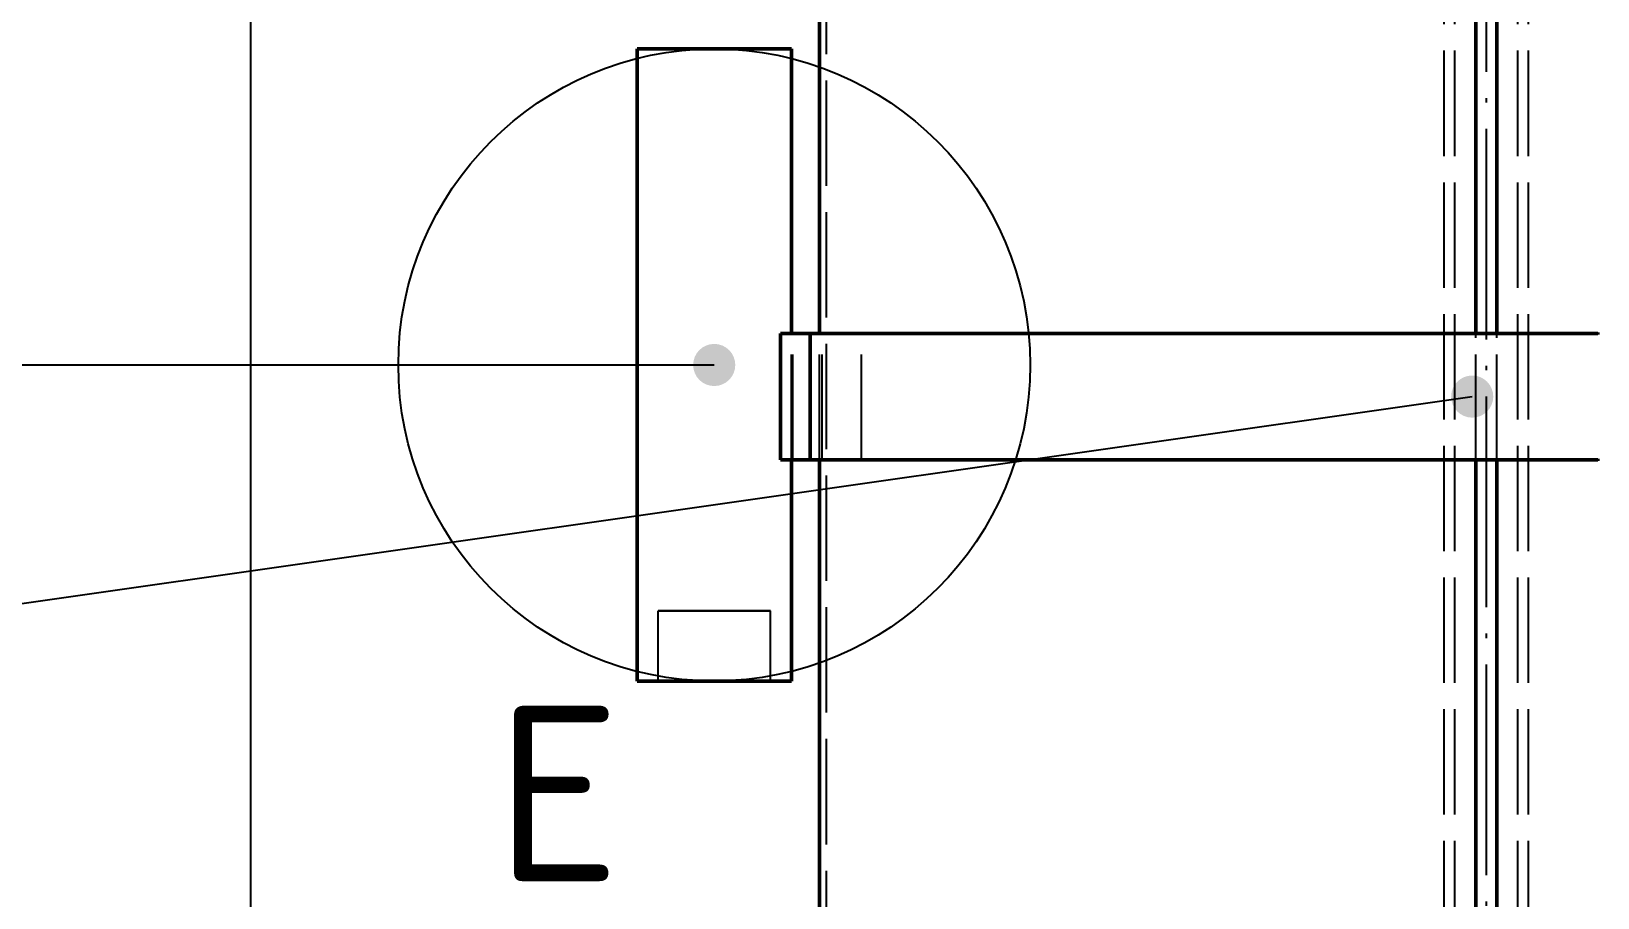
# Model space of a CAD drawing. Header units: millimetres. Extents: x 0 to 420, y 0 to 297.
# Drawn here: x 46.74 to 91.37, y 154.23 to 178.9 of the extents above; entities that cross this region are included whole.
import ezdxf
from ezdxf.enums import TextEntityAlignment as Align

# ---------------------------------------------------------------- set-up
doc = ezdxf.new("R2010")
doc.units = ezdxf.units.MM
doc.linetypes.add('ISO02-TRAZOS', pattern=[3.75, 3, -0.75])
doc.linetypes.add('ISO04-TRAZO-PUNTO', pattern=[7.625, 6, -0.75, 0.125, -0.75])
for name, color, linetype, lineweight in [('01-VISIBLE', 7, 'CONTINUOUS', 50), ('02-OCULTA', 4, 'ISO02-TRAZOS', 25), ('03-EJE', 1, 'ISO04-TRAZO-PUNTO', 25), ('04-COTA', 3, 'CONTINUOUS', 25), ('06-TEXTO', 7, 'CONTINUOUS', 25), ('08-FINA', 5, 'CONTINUOUS', 25)]:
    doc.layers.add(name, color=color, linetype=linetype, lineweight=lineweight)
doc.styles.add('ISO3098', font='isocpeur.ttf')
doc.dimstyles.new('FLAMA-ISO', dxfattribs={"dimtxt": 3.5, "dimasz": 3, "dimexe": 2, "dimexo": 1, "dimgap": 1, "dimtad": 1, "dimdec": 1, "dimtxsty": 'ISO3098', "dimcen": 2.5, "dimclrd": 3, "dimclre": 3, "dimclrt": 3, "dimazin": 3, "dimtfac": 1, "dimtmove": 0, "dimatfit": 3, "dimlwd": 25, "dimlwe": 25})

msp = doc.modelspace()

# ---------------------------------------------------------------- hatches: boundary and pattern name
at = {"layer": '08-FINA'}
h = msp.add_hatch(color=7, dxfattribs=at)
h.dxf.hatch_style = 1
edge = h.paths.add_edge_path()
edge.add_arc((66.2, 169.4), 0.6, 0, 360)
h = msp.add_hatch(color=7, dxfattribs=at)
h.dxf.hatch_style = 1
edge = h.paths.add_edge_path()
edge.add_arc((87.796, 168.5), 0.6, 0, 360)

# ---------------------------------------------------------------- linework, layer by layer
at = {"layer": '01-VISIBLE'}
for p, q in [((69.2, 170.3), (69.2, 232.027)), ((87.9, 170.3), (87.9, 232)), ((88.5, 170.3), (88.5, 232)), ((64, 160.4), (64, 178.4)), ((68.4, 170.3), (68.4, 178.4)), ((68.091, 170.3), (68.937, 170.3)), ((68.091, 166.7), (68.091, 170.3)), ((68.937, 166.7), (68.937, 170.3)), ((68.091, 166.7), (68.937, 166.7)), ((68.4, 160.4), (68.4, 166.7)), ((69.2, 137), (69.2, 166.7)), ((87.9, 137.2), (87.9, 166.7)), ((88.5, 137.2), (88.5, 166.7))]:
    msp.add_line(p, q, dxfattribs=at)
for points in [[(64, 178.4), (64.1, 178.4), (64.2, 178.4), (64.3, 178.4), (64.4, 178.4), (64.5, 178.4), (64.6, 178.4), (64.7, 178.4), (64.8, 178.4), (64.9, 178.4), (65, 178.4), (65.1, 178.4), (65.2, 178.4), (65.3, 178.4), (65.4, 178.4), (65.5, 178.4), (65.6, 178.4), (65.7, 178.4), (65.8, 178.4), (65.9, 178.4), (66, 178.4), (66.1, 178.4), (66.2, 178.4), (66.3, 178.4), (66.4, 178.4), (66.5, 178.4), (66.6, 178.4), (66.7, 178.4), (66.8, 178.4), (66.9, 178.4), (67, 178.4), (67.1, 178.4), (67.2, 178.4), (67.3, 178.4), (67.4, 178.4), (67.5, 178.4), (67.6, 178.4), (67.7, 178.4), (67.8, 178.4), (67.9, 178.4), (68, 178.4), (68.1, 178.4), (68.2, 178.4), (68.3, 178.4), (68.4, 178.4)], [(68.937, 170.3), (69.038, 170.3), (69.138, 170.3), (69.238, 170.3), (69.338, 170.3), (69.438, 170.3), (69.538, 170.3), (69.638, 170.3), (69.739, 170.3), (69.839, 170.3), (69.939, 170.3), (70.039, 170.3), (70.139, 170.3), (70.239, 170.3), (70.34, 170.3), (70.44, 170.3), (70.54, 170.3), (70.64, 170.3), (70.74, 170.3), (70.84, 170.3), (70.941, 170.3), (71.041, 170.3), (71.141, 170.3), (71.241, 170.3), (71.341, 170.3), (71.441, 170.3), (71.542, 170.3), (71.642, 170.3), (71.742, 170.3), (71.842, 170.3), (71.942, 170.3), (72.042, 170.3), (72.143, 170.3), (72.243, 170.3), (72.343, 170.3), (72.443, 170.3), (72.543, 170.3), (72.643, 170.3), (72.744, 170.3), (72.844, 170.3), (72.944, 170.3), (73.044, 170.3), (73.144, 170.3), (73.244, 170.3), (73.345, 170.3), (73.445, 170.3), (73.545, 170.3), (73.645, 170.3), (73.745, 170.3), (73.845, 170.3), (73.945, 170.3), (74.046, 170.3), (74.146, 170.3), (74.246, 170.3), (74.346, 170.3), (74.446, 170.3), (74.546, 170.3), (74.647, 170.3), (74.747, 170.3), (74.847, 170.3), (74.947, 170.3), (75.047, 170.3), (75.147, 170.3), (75.248, 170.3), (75.348, 170.3), (75.448, 170.3), (75.548, 170.3), (75.648, 170.3), (75.748, 170.3), (75.849, 170.3), (75.949, 170.3), (76.049, 170.3), (76.149, 170.3), (76.249, 170.3), (76.349, 170.3), (76.45, 170.3), (76.55, 170.3), (76.65, 170.3), (76.75, 170.3), (76.85, 170.3), (76.95, 170.3), (77.051, 170.3), (77.151, 170.3), (77.251, 170.3), (77.351, 170.3), (77.451, 170.3), (77.551, 170.3), (77.652, 170.3), (77.752, 170.3), (77.852, 170.3), (77.952, 170.3), (78.052, 170.3), (78.152, 170.3), (78.252, 170.3), (78.353, 170.3), (78.453, 170.3), (78.553, 170.3), (78.653, 170.3), (78.753, 170.3), (78.853, 170.3), (78.954, 170.3), (79.054, 170.3), (79.154, 170.3), (79.254, 170.3), (79.354, 170.3), (79.454, 170.3), (79.555, 170.3), (79.655, 170.3), (79.755, 170.3), (79.855, 170.3), (79.955, 170.3), (80.055, 170.3), (80.156, 170.3), (80.256, 170.3), (80.356, 170.3), (80.456, 170.3), (80.556, 170.3), (80.656, 170.3), (80.757, 170.3), (80.857, 170.3), (80.957, 170.3), (81.057, 170.3), (81.157, 170.3), (81.257, 170.3), (81.358, 170.3), (81.458, 170.3), (81.558, 170.3), (81.658, 170.3), (81.758, 170.3), (81.858, 170.3), (81.958, 170.3), (82.059, 170.3), (82.159, 170.3), (82.259, 170.3), (82.359, 170.3), (82.459, 170.3), (82.559, 170.3), (82.66, 170.3), (82.76, 170.3), (82.86, 170.3), (82.96, 170.3), (83.06, 170.3), (83.16, 170.3), (83.261, 170.3), (83.361, 170.3), (83.461, 170.3), (83.561, 170.3), (83.661, 170.3), (83.761, 170.3), (83.862, 170.3), (83.962, 170.3), (84.062, 170.3), (84.162, 170.3), (84.262, 170.3), (84.362, 170.3), (84.463, 170.3), (84.563, 170.3), (84.663, 170.3), (84.763, 170.3), (84.863, 170.3), (84.963, 170.3), (85.064, 170.3), (85.164, 170.3), (85.264, 170.3), (85.364, 170.3), (85.464, 170.3), (85.564, 170.3), (85.665, 170.3), (85.765, 170.3), (85.865, 170.3), (85.965, 170.3), (86.065, 170.3), (86.165, 170.3), (86.265, 170.3), (86.366, 170.3), (86.466, 170.3), (86.566, 170.3), (86.666, 170.3), (86.766, 170.3), (86.866, 170.3), (86.967, 170.3), (87.067, 170.3), (87.167, 170.3), (87.267, 170.3), (87.367, 170.3), (87.467, 170.3), (87.568, 170.3), (87.668, 170.3), (87.768, 170.3), (87.868, 170.3), (87.968, 170.3), (88.068, 170.3), (88.169, 170.3), (88.269, 170.3), (88.369, 170.3), (88.469, 170.3), (88.569, 170.3), (88.669, 170.3), (88.77, 170.3), (88.87, 170.3), (88.97, 170.3), (89.07, 170.3), (89.17, 170.3), (89.27, 170.3), (89.371, 170.3), (89.471, 170.3), (89.571, 170.3), (89.671, 170.3), (89.771, 170.3), (89.871, 170.3), (89.972, 170.3), (90.072, 170.3), (90.172, 170.3), (90.272, 170.3), (90.372, 170.3), (90.472, 170.3), (90.572, 170.3), (90.673, 170.3), (90.773, 170.3), (90.873, 170.3), (90.973, 170.3), (91.073, 170.3), (91.173, 170.3), (91.274, 170.3), (91.374, 170.3)], [(68.937, 166.7), (69.038, 166.7), (69.138, 166.7), (69.238, 166.7), (69.338, 166.7), (69.438, 166.7), (69.538, 166.7), (69.638, 166.7), (69.739, 166.7), (69.839, 166.7), (69.939, 166.7), (70.039, 166.7), (70.139, 166.7), (70.239, 166.7), (70.34, 166.7), (70.44, 166.7), (70.54, 166.7), (70.64, 166.7), (70.74, 166.7), (70.84, 166.7), (70.941, 166.7), (71.041, 166.7), (71.141, 166.7), (71.241, 166.7), (71.341, 166.7), (71.441, 166.7), (71.542, 166.7), (71.642, 166.7), (71.742, 166.7), (71.842, 166.7), (71.942, 166.7), (72.042, 166.7), (72.143, 166.7), (72.243, 166.7), (72.343, 166.7), (72.443, 166.7), (72.543, 166.7), (72.643, 166.7), (72.744, 166.7), (72.844, 166.7), (72.944, 166.7), (73.044, 166.7), (73.144, 166.7), (73.244, 166.7), (73.345, 166.7), (73.445, 166.7), (73.545, 166.7), (73.645, 166.7), (73.745, 166.7), (73.845, 166.7), (73.945, 166.7), (74.046, 166.7), (74.146, 166.7), (74.246, 166.7), (74.346, 166.7), (74.446, 166.7), (74.546, 166.7), (74.647, 166.7), (74.747, 166.7), (74.847, 166.7), (74.947, 166.7), (75.047, 166.7), (75.147, 166.7), (75.248, 166.7), (75.348, 166.7), (75.448, 166.7), (75.548, 166.7), (75.648, 166.7), (75.748, 166.7), (75.849, 166.7), (75.949, 166.7), (76.049, 166.7), (76.149, 166.7), (76.249, 166.7), (76.349, 166.7), (76.45, 166.7), (76.55, 166.7), (76.65, 166.7), (76.75, 166.7), (76.85, 166.7), (76.95, 166.7), (77.051, 166.7), (77.151, 166.7), (77.251, 166.7), (77.351, 166.7), (77.451, 166.7), (77.551, 166.7), (77.652, 166.7), (77.752, 166.7), (77.852, 166.7), (77.952, 166.7), (78.052, 166.7), (78.152, 166.7), (78.252, 166.7), (78.353, 166.7), (78.453, 166.7), (78.553, 166.7), (78.653, 166.7), (78.753, 166.7), (78.853, 166.7), (78.954, 166.7), (79.054, 166.7), (79.154, 166.7), (79.254, 166.7), (79.354, 166.7), (79.454, 166.7), (79.555, 166.7), (79.655, 166.7), (79.755, 166.7), (79.855, 166.7), (79.955, 166.7), (80.055, 166.7), (80.156, 166.7), (80.256, 166.7), (80.356, 166.7), (80.456, 166.7), (80.556, 166.7), (80.656, 166.7), (80.757, 166.7), (80.857, 166.7), (80.957, 166.7), (81.057, 166.7), (81.157, 166.7), (81.257, 166.7), (81.358, 166.7), (81.458, 166.7), (81.558, 166.7), (81.658, 166.7), (81.758, 166.7), (81.858, 166.7), (81.958, 166.7), (82.059, 166.7), (82.159, 166.7), (82.259, 166.7), (82.359, 166.7), (82.459, 166.7), (82.559, 166.7), (82.66, 166.7), (82.76, 166.7), (82.86, 166.7), (82.96, 166.7), (83.06, 166.7), (83.16, 166.7), (83.261, 166.7), (83.361, 166.7), (83.461, 166.7), (83.561, 166.7), (83.661, 166.7), (83.761, 166.7), (83.862, 166.7), (83.962, 166.7), (84.062, 166.7), (84.162, 166.7), (84.262, 166.7), (84.362, 166.7), (84.463, 166.7), (84.563, 166.7), (84.663, 166.7), (84.763, 166.7), (84.863, 166.7), (84.963, 166.7), (85.064, 166.7), (85.164, 166.7), (85.264, 166.7), (85.364, 166.7), (85.464, 166.7), (85.564, 166.7), (85.665, 166.7), (85.765, 166.7), (85.865, 166.7), (85.965, 166.7), (86.065, 166.7), (86.165, 166.7), (86.265, 166.7), (86.366, 166.7), (86.466, 166.7), (86.566, 166.7), (86.666, 166.7), (86.766, 166.7), (86.866, 166.7), (86.967, 166.7), (87.067, 166.7), (87.167, 166.7), (87.267, 166.7), (87.367, 166.7), (87.467, 166.7), (87.568, 166.7), (87.668, 166.7), (87.768, 166.7), (87.868, 166.7), (87.968, 166.7), (88.068, 166.7), (88.169, 166.7), (88.269, 166.7), (88.369, 166.7), (88.469, 166.7), (88.569, 166.7), (88.669, 166.7), (88.77, 166.7), (88.87, 166.7), (88.97, 166.7), (89.07, 166.7), (89.17, 166.7), (89.27, 166.7), (89.371, 166.7), (89.471, 166.7), (89.571, 166.7), (89.671, 166.7), (89.771, 166.7), (89.871, 166.7), (89.972, 166.7), (90.072, 166.7), (90.172, 166.7), (90.272, 166.7), (90.372, 166.7), (90.472, 166.7), (90.572, 166.7), (90.673, 166.7), (90.773, 166.7), (90.873, 166.7), (90.973, 166.7), (91.073, 166.7), (91.173, 166.7), (91.274, 166.7), (91.374, 166.7)], [(64, 160.4), (64.1, 160.4), (64.2, 160.4), (64.3, 160.4), (64.4, 160.4), (64.5, 160.4), (64.6, 160.4), (64.7, 160.4), (64.8, 160.4), (64.9, 160.4), (65, 160.4), (65.1, 160.4), (65.2, 160.4), (65.3, 160.4), (65.4, 160.4), (65.5, 160.4), (65.6, 160.4), (65.7, 160.4), (65.8, 160.4), (65.9, 160.4), (66, 160.4), (66.1, 160.4), (66.2, 160.4), (66.3, 160.4), (66.4, 160.4), (66.5, 160.4), (66.6, 160.4), (66.7, 160.4), (66.8, 160.4), (66.9, 160.4), (67, 160.4), (67.1, 160.4), (67.2, 160.4), (67.3, 160.4), (67.4, 160.4), (67.5, 160.4), (67.6, 160.4), (67.7, 160.4), (67.8, 160.4), (67.9, 160.4), (68, 160.4), (68.1, 160.4), (68.2, 160.4), (68.3, 160.4), (68.4, 160.4)]]:
    msp.add_lwpolyline(points, dxfattribs=at)
at = {"layer": '02-OCULTA'}
for p, q in [((87, 141.6), (87, 244.395)), ((87.3, 141.6), (87.3, 244.395)), ((89.1, 141.6), (89.1, 244.395)), ((89.4, 141.6), (89.4, 244.395)), ((69.4, 137), (69.4, 232.2)), ((87.9, 140.172), (87.9, 232)), ((88.5, 140.172), (88.5, 232)), ((68.091, 166.7), (68.091, 170.3)), ((68.091, 170.3), (68.937, 170.3)), ((68.4, 166.7), (68.4, 170.3)), ((68.44, 166.7), (68.44, 170.3)), ((68.937, 166.7), (68.937, 170.3)), ((69.2, 166.7), (69.2, 170.3)), ((69.278, 170.3), (70.4, 170.3)), ((69.278, 170.3), (70.4, 170.3)), ((69.278, 166.7), (69.278, 170.3)), ((69.278, 166.7), (69.278, 170.3)), ((70.4, 166.7), (70.4, 170.3)), ((70.4, 166.7), (70.4, 170.3)), ((87.9, 166.7), (87.9, 170.3)), ((88.5, 166.7), (88.5, 170.3)), ((68.091, 166.7), (68.937, 166.7)), ((69.278, 166.7), (70.4, 166.7)), ((69.278, 166.7), (70.4, 166.7)), ((64.6, 160.4), (64.6, 162.4)), ((67.8, 160.4), (67.8, 162.4))]:
    msp.add_line(p, q, dxfattribs=at)
for points in [[(68.4, 178.4), (68.3, 178.4), (68.2, 178.4), (68.1, 178.4), (68, 178.4), (67.9, 178.4), (67.8, 178.4), (67.7, 178.4), (67.6, 178.4), (67.5, 178.4), (67.4, 178.4), (67.3, 178.4), (67.2, 178.4), (67.1, 178.4), (67, 178.4), (66.9, 178.4), (66.8, 178.4), (66.7, 178.4), (66.6, 178.4), (66.5, 178.4), (66.4, 178.4), (66.3, 178.4), (66.2, 178.4), (66.1, 178.4), (66, 178.4), (65.9, 178.4), (65.8, 178.4), (65.7, 178.4), (65.6, 178.4), (65.5, 178.4), (65.4, 178.4), (65.3, 178.4), (65.2, 178.4), (65.1, 178.4), (65, 178.4), (64.9, 178.4), (64.8, 178.4), (64.7, 178.4), (64.6, 178.4), (64.5, 178.4), (64.4, 178.4), (64.3, 178.4), (64.2, 178.4), (64.1, 178.4), (64, 178.4)], [(68.091, 170.3), (68.15, 170.3), (68.208, 170.3), (68.266, 170.3), (68.324, 170.3), (68.382, 170.3), (68.44, 170.3)], [(68.44, 170.3), (68.382, 170.3), (68.324, 170.3), (68.266, 170.3), (68.208, 170.3), (68.15, 170.3), (68.091, 170.3)], [(91.374, 170.3), (91.274, 170.3), (91.173, 170.3), (91.073, 170.3), (90.973, 170.3), (90.873, 170.3), (90.773, 170.3), (90.673, 170.3), (90.572, 170.3), (90.472, 170.3), (90.372, 170.3), (90.272, 170.3), (90.172, 170.3), (90.072, 170.3), (89.972, 170.3), (89.871, 170.3), (89.771, 170.3), (89.671, 170.3), (89.571, 170.3), (89.471, 170.3), (89.371, 170.3), (89.27, 170.3), (89.17, 170.3), (89.07, 170.3), (88.97, 170.3), (88.87, 170.3), (88.77, 170.3), (88.669, 170.3), (88.569, 170.3), (88.469, 170.3), (88.369, 170.3), (88.269, 170.3), (88.169, 170.3), (88.068, 170.3), (87.968, 170.3), (87.868, 170.3), (87.768, 170.3), (87.668, 170.3), (87.568, 170.3), (87.467, 170.3), (87.367, 170.3), (87.267, 170.3), (87.167, 170.3), (87.067, 170.3), (86.967, 170.3), (86.866, 170.3), (86.766, 170.3), (86.666, 170.3), (86.566, 170.3), (86.466, 170.3), (86.366, 170.3), (86.265, 170.3), (86.165, 170.3), (86.065, 170.3), (85.965, 170.3), (85.865, 170.3), (85.765, 170.3), (85.665, 170.3), (85.564, 170.3), (85.464, 170.3), (85.364, 170.3), (85.264, 170.3), (85.164, 170.3), (85.064, 170.3), (84.963, 170.3), (84.863, 170.3), (84.763, 170.3), (84.663, 170.3), (84.563, 170.3), (84.463, 170.3), (84.362, 170.3), (84.262, 170.3), (84.162, 170.3), (84.062, 170.3), (83.962, 170.3), (83.862, 170.3), (83.761, 170.3), (83.661, 170.3), (83.561, 170.3), (83.461, 170.3), (83.361, 170.3), (83.261, 170.3), (83.16, 170.3), (83.06, 170.3), (82.96, 170.3), (82.86, 170.3), (82.76, 170.3), (82.66, 170.3), (82.559, 170.3), (82.459, 170.3), (82.359, 170.3), (82.259, 170.3), (82.159, 170.3), (82.059, 170.3), (81.958, 170.3), (81.858, 170.3), (81.758, 170.3), (81.658, 170.3), (81.558, 170.3), (81.458, 170.3), (81.358, 170.3), (81.257, 170.3), (81.157, 170.3), (81.057, 170.3), (80.957, 170.3), (80.857, 170.3), (80.757, 170.3), (80.656, 170.3), (80.556, 170.3), (80.456, 170.3), (80.356, 170.3), (80.256, 170.3), (80.156, 170.3), (80.055, 170.3), (79.955, 170.3), (79.855, 170.3), (79.755, 170.3), (79.655, 170.3), (79.555, 170.3), (79.454, 170.3), (79.354, 170.3), (79.254, 170.3), (79.154, 170.3), (79.054, 170.3), (78.954, 170.3), (78.853, 170.3), (78.753, 170.3), (78.653, 170.3), (78.553, 170.3), (78.453, 170.3), (78.353, 170.3), (78.252, 170.3), (78.152, 170.3), (78.052, 170.3), (77.952, 170.3), (77.852, 170.3), (77.752, 170.3), (77.652, 170.3), (77.551, 170.3), (77.451, 170.3), (77.351, 170.3), (77.251, 170.3), (77.151, 170.3), (77.051, 170.3), (76.95, 170.3), (76.85, 170.3), (76.75, 170.3), (76.65, 170.3), (76.55, 170.3), (76.45, 170.3), (76.349, 170.3), (76.249, 170.3), (76.149, 170.3), (76.049, 170.3), (75.949, 170.3), (75.849, 170.3), (75.748, 170.3), (75.648, 170.3), (75.548, 170.3), (75.448, 170.3), (75.348, 170.3), (75.248, 170.3), (75.147, 170.3), (75.047, 170.3), (74.947, 170.3), (74.847, 170.3), (74.747, 170.3), (74.647, 170.3), (74.546, 170.3), (74.446, 170.3), (74.346, 170.3), (74.246, 170.3), (74.146, 170.3), (74.046, 170.3), (73.945, 170.3), (73.845, 170.3), (73.745, 170.3), (73.645, 170.3), (73.545, 170.3), (73.445, 170.3), (73.345, 170.3), (73.244, 170.3), (73.144, 170.3), (73.044, 170.3), (72.944, 170.3), (72.844, 170.3), (72.744, 170.3), (72.643, 170.3), (72.543, 170.3), (72.443, 170.3), (72.343, 170.3), (72.243, 170.3), (72.143, 170.3), (72.042, 170.3), (71.942, 170.3), (71.842, 170.3), (71.742, 170.3), (71.642, 170.3), (71.542, 170.3), (71.441, 170.3), (71.341, 170.3), (71.241, 170.3), (71.141, 170.3), (71.041, 170.3), (70.941, 170.3), (70.84, 170.3), (70.74, 170.3), (70.64, 170.3), (70.54, 170.3), (70.44, 170.3), (70.34, 170.3), (70.239, 170.3), (70.139, 170.3), (70.039, 170.3), (69.939, 170.3), (69.839, 170.3), (69.739, 170.3), (69.638, 170.3), (69.538, 170.3), (69.438, 170.3), (69.338, 170.3), (69.238, 170.3), (69.138, 170.3), (69.038, 170.3), (68.937, 170.3)], [(69.278, 170.3), (69.378, 170.3), (69.478, 170.3), (69.579, 170.3), (69.679, 170.3), (69.779, 170.3), (69.879, 170.3), (69.98, 170.3), (70.08, 170.3), (70.18, 170.3), (70.28, 170.3), (70.38, 170.3), (70.481, 170.3), (70.581, 170.3), (70.681, 170.3), (70.781, 170.3), (70.881, 170.3), (70.982, 170.3), (71.082, 170.3), (71.182, 170.3), (71.282, 170.3), (71.383, 170.3), (71.483, 170.3), (71.583, 170.3), (71.683, 170.3), (71.783, 170.3), (71.884, 170.3), (71.984, 170.3), (72.084, 170.3), (72.184, 170.3), (72.285, 170.3), (72.385, 170.3), (72.485, 170.3), (72.585, 170.3), (72.685, 170.3), (72.786, 170.3), (72.886, 170.3), (72.986, 170.3), (73.086, 170.3), (73.186, 170.3), (73.287, 170.3), (73.387, 170.3), (73.487, 170.3), (73.587, 170.3), (73.688, 170.3), (73.788, 170.3), (73.888, 170.3), (73.988, 170.3), (74.088, 170.3), (74.189, 170.3), (74.289, 170.3), (74.389, 170.3), (74.489, 170.3), (74.59, 170.3), (74.69, 170.3), (74.79, 170.3), (74.89, 170.3), (74.99, 170.3), (75.091, 170.3), (75.191, 170.3), (75.291, 170.3), (75.391, 170.3), (75.491, 170.3), (75.592, 170.3), (75.692, 170.3), (75.792, 170.3), (75.892, 170.3), (75.993, 170.3), (76.093, 170.3), (76.193, 170.3), (76.293, 170.3), (76.393, 170.3), (76.494, 170.3), (76.594, 170.3), (76.694, 170.3), (76.794, 170.3), (76.894, 170.3), (76.995, 170.3), (77.095, 170.3), (77.195, 170.3), (77.295, 170.3), (77.396, 170.3), (77.496, 170.3), (77.596, 170.3), (77.696, 170.3), (77.796, 170.3), (77.897, 170.3), (77.997, 170.3), (78.097, 170.3), (78.197, 170.3), (78.298, 170.3), (78.398, 170.3), (78.498, 170.3), (78.598, 170.3), (78.698, 170.3), (78.799, 170.3), (78.899, 170.3), (78.999, 170.3), (79.099, 170.3), (79.199, 170.3), (79.3, 170.3), (79.4, 170.3), (79.5, 170.3), (79.6, 170.3), (79.701, 170.3), (79.801, 170.3), (79.901, 170.3), (80.001, 170.3), (80.101, 170.3), (80.202, 170.3), (80.302, 170.3), (80.402, 170.3), (80.502, 170.3), (80.603, 170.3), (80.703, 170.3), (80.803, 170.3), (80.903, 170.3), (81.003, 170.3), (81.104, 170.3), (81.204, 170.3), (81.304, 170.3), (81.404, 170.3), (81.504, 170.3), (81.605, 170.3), (81.705, 170.3), (81.805, 170.3), (81.905, 170.3), (82.006, 170.3), (82.106, 170.3), (82.206, 170.3), (82.306, 170.3), (82.406, 170.3), (82.507, 170.3), (82.607, 170.3), (82.707, 170.3), (82.807, 170.3), (82.908, 170.3), (83.008, 170.3), (83.108, 170.3), (83.208, 170.3), (83.308, 170.3), (83.409, 170.3), (83.509, 170.3), (83.609, 170.3), (83.709, 170.3), (83.809, 170.3), (83.91, 170.3), (84.01, 170.3), (84.11, 170.3), (84.21, 170.3), (84.311, 170.3), (84.411, 170.3), (84.511, 170.3), (84.611, 170.3), (84.711, 170.3), (84.812, 170.3), (84.912, 170.3), (85.012, 170.3), (85.112, 170.3), (85.212, 170.3), (85.313, 170.3), (85.413, 170.3), (85.513, 170.3), (85.613, 170.3), (85.714, 170.3), (85.814, 170.3), (85.914, 170.3), (86.014, 170.3), (86.114, 170.3), (86.215, 170.3), (86.315, 170.3), (86.415, 170.3), (86.515, 170.3), (86.616, 170.3), (86.716, 170.3), (86.816, 170.3), (86.916, 170.3), (87.016, 170.3), (87.117, 170.3), (87.217, 170.3), (87.317, 170.3), (87.417, 170.3), (87.517, 170.3), (87.618, 170.3), (87.718, 170.3), (87.818, 170.3), (87.918, 170.3), (88.019, 170.3), (88.119, 170.3), (88.219, 170.3), (88.319, 170.3), (88.419, 170.3), (88.52, 170.3), (88.62, 170.3), (88.72, 170.3), (88.82, 170.3), (88.921, 170.3), (89.021, 170.3), (89.121, 170.3), (89.221, 170.3), (89.321, 170.3), (89.422, 170.3), (89.522, 170.3), (89.622, 170.3), (89.722, 170.3), (89.822, 170.3), (89.923, 170.3), (90.023, 170.3), (90.123, 170.3), (90.223, 170.3), (90.324, 170.3), (90.424, 170.3), (90.524, 170.3), (90.624, 170.3), (90.724, 170.3), (90.825, 170.3), (90.925, 170.3), (91.025, 170.3), (91.125, 170.3), (91.226, 170.3), (91.326, 170.3), (91.426, 170.3)], [(91.426, 170.3), (91.326, 170.3), (91.226, 170.3), (91.125, 170.3), (91.025, 170.3), (90.925, 170.3), (90.825, 170.3), (90.724, 170.3), (90.624, 170.3), (90.524, 170.3), (90.424, 170.3), (90.324, 170.3), (90.223, 170.3), (90.123, 170.3), (90.023, 170.3), (89.923, 170.3), (89.822, 170.3), (89.722, 170.3), (89.622, 170.3), (89.522, 170.3), (89.422, 170.3), (89.321, 170.3), (89.221, 170.3), (89.121, 170.3), (89.021, 170.3), (88.921, 170.3), (88.82, 170.3), (88.72, 170.3), (88.62, 170.3), (88.52, 170.3), (88.419, 170.3), (88.319, 170.3), (88.219, 170.3), (88.119, 170.3), (88.019, 170.3), (87.918, 170.3), (87.818, 170.3), (87.718, 170.3), (87.618, 170.3), (87.517, 170.3), (87.417, 170.3), (87.317, 170.3), (87.217, 170.3), (87.117, 170.3), (87.016, 170.3), (86.916, 170.3), (86.816, 170.3), (86.716, 170.3), (86.616, 170.3), (86.515, 170.3), (86.415, 170.3), (86.315, 170.3), (86.215, 170.3), (86.114, 170.3), (86.014, 170.3), (85.914, 170.3), (85.814, 170.3), (85.714, 170.3), (85.613, 170.3), (85.513, 170.3), (85.413, 170.3), (85.313, 170.3), (85.212, 170.3), (85.112, 170.3), (85.012, 170.3), (84.912, 170.3), (84.812, 170.3), (84.711, 170.3), (84.611, 170.3), (84.511, 170.3), (84.411, 170.3), (84.311, 170.3), (84.21, 170.3), (84.11, 170.3), (84.01, 170.3), (83.91, 170.3), (83.809, 170.3), (83.709, 170.3), (83.609, 170.3), (83.509, 170.3), (83.409, 170.3), (83.308, 170.3), (83.208, 170.3), (83.108, 170.3), (83.008, 170.3), (82.908, 170.3), (82.807, 170.3), (82.707, 170.3), (82.607, 170.3), (82.507, 170.3), (82.406, 170.3), (82.306, 170.3), (82.206, 170.3), (82.106, 170.3), (82.006, 170.3), (81.905, 170.3), (81.805, 170.3), (81.705, 170.3), (81.605, 170.3), (81.504, 170.3), (81.404, 170.3), (81.304, 170.3), (81.204, 170.3), (81.104, 170.3), (81.003, 170.3), (80.903, 170.3), (80.803, 170.3), (80.703, 170.3), (80.603, 170.3), (80.502, 170.3), (80.402, 170.3), (80.302, 170.3), (80.202, 170.3), (80.101, 170.3), (80.001, 170.3), (79.901, 170.3), (79.801, 170.3), (79.701, 170.3), (79.6, 170.3), (79.5, 170.3), (79.4, 170.3), (79.3, 170.3), (79.199, 170.3), (79.099, 170.3), (78.999, 170.3), (78.899, 170.3), (78.799, 170.3), (78.698, 170.3), (78.598, 170.3), (78.498, 170.3), (78.398, 170.3), (78.298, 170.3), (78.197, 170.3), (78.097, 170.3), (77.997, 170.3), (77.897, 170.3), (77.796, 170.3), (77.696, 170.3), (77.596, 170.3), (77.496, 170.3), (77.396, 170.3), (77.295, 170.3), (77.195, 170.3), (77.095, 170.3), (76.995, 170.3), (76.894, 170.3), (76.794, 170.3), (76.694, 170.3), (76.594, 170.3), (76.494, 170.3), (76.393, 170.3), (76.293, 170.3), (76.193, 170.3), (76.093, 170.3), (75.993, 170.3), (75.892, 170.3), (75.792, 170.3), (75.692, 170.3), (75.592, 170.3), (75.491, 170.3), (75.391, 170.3), (75.291, 170.3), (75.191, 170.3), (75.091, 170.3), (74.99, 170.3), (74.89, 170.3), (74.79, 170.3), (74.69, 170.3), (74.59, 170.3), (74.489, 170.3), (74.389, 170.3), (74.289, 170.3), (74.189, 170.3), (74.088, 170.3), (73.988, 170.3), (73.888, 170.3), (73.788, 170.3), (73.688, 170.3), (73.587, 170.3), (73.487, 170.3), (73.387, 170.3), (73.287, 170.3), (73.186, 170.3), (73.086, 170.3), (72.986, 170.3), (72.886, 170.3), (72.786, 170.3), (72.685, 170.3), (72.585, 170.3), (72.485, 170.3), (72.385, 170.3), (72.285, 170.3), (72.184, 170.3), (72.084, 170.3), (71.984, 170.3), (71.884, 170.3), (71.783, 170.3), (71.683, 170.3), (71.583, 170.3), (71.483, 170.3), (71.383, 170.3), (71.282, 170.3), (71.182, 170.3), (71.082, 170.3), (70.982, 170.3), (70.881, 170.3), (70.781, 170.3), (70.681, 170.3), (70.581, 170.3), (70.481, 170.3), (70.38, 170.3), (70.28, 170.3), (70.18, 170.3), (70.08, 170.3), (69.98, 170.3), (69.879, 170.3), (69.779, 170.3), (69.679, 170.3), (69.579, 170.3), (69.478, 170.3), (69.378, 170.3), (69.278, 170.3)], [(68.091, 166.7), (68.15, 166.7), (68.208, 166.7), (68.266, 166.7), (68.324, 166.7), (68.382, 166.7), (68.44, 166.7)], [(68.44, 166.7), (68.382, 166.7), (68.324, 166.7), (68.266, 166.7), (68.208, 166.7), (68.15, 166.7), (68.091, 166.7)], [(91.374, 166.7), (91.274, 166.7), (91.173, 166.7), (91.073, 166.7), (90.973, 166.7), (90.873, 166.7), (90.773, 166.7), (90.673, 166.7), (90.572, 166.7), (90.472, 166.7), (90.372, 166.7), (90.272, 166.7), (90.172, 166.7), (90.072, 166.7), (89.972, 166.7), (89.871, 166.7), (89.771, 166.7), (89.671, 166.7), (89.571, 166.7), (89.471, 166.7), (89.371, 166.7), (89.27, 166.7), (89.17, 166.7), (89.07, 166.7), (88.97, 166.7), (88.87, 166.7), (88.77, 166.7), (88.669, 166.7), (88.569, 166.7), (88.469, 166.7), (88.369, 166.7), (88.269, 166.7), (88.169, 166.7), (88.068, 166.7), (87.968, 166.7), (87.868, 166.7), (87.768, 166.7), (87.668, 166.7), (87.568, 166.7), (87.467, 166.7), (87.367, 166.7), (87.267, 166.7), (87.167, 166.7), (87.067, 166.7), (86.967, 166.7), (86.866, 166.7), (86.766, 166.7), (86.666, 166.7), (86.566, 166.7), (86.466, 166.7), (86.366, 166.7), (86.265, 166.7), (86.165, 166.7), (86.065, 166.7), (85.965, 166.7), (85.865, 166.7), (85.765, 166.7), (85.665, 166.7), (85.564, 166.7), (85.464, 166.7), (85.364, 166.7), (85.264, 166.7), (85.164, 166.7), (85.064, 166.7), (84.963, 166.7), (84.863, 166.7), (84.763, 166.7), (84.663, 166.7), (84.563, 166.7), (84.463, 166.7), (84.362, 166.7), (84.262, 166.7), (84.162, 166.7), (84.062, 166.7), (83.962, 166.7), (83.862, 166.7), (83.761, 166.7), (83.661, 166.7), (83.561, 166.7), (83.461, 166.7), (83.361, 166.7), (83.261, 166.7), (83.16, 166.7), (83.06, 166.7), (82.96, 166.7), (82.86, 166.7), (82.76, 166.7), (82.66, 166.7), (82.559, 166.7), (82.459, 166.7), (82.359, 166.7), (82.259, 166.7), (82.159, 166.7), (82.059, 166.7), (81.958, 166.7), (81.858, 166.7), (81.758, 166.7), (81.658, 166.7), (81.558, 166.7), (81.458, 166.7), (81.358, 166.7), (81.257, 166.7), (81.157, 166.7), (81.057, 166.7), (80.957, 166.7), (80.857, 166.7), (80.757, 166.7), (80.656, 166.7), (80.556, 166.7), (80.456, 166.7), (80.356, 166.7), (80.256, 166.7), (80.156, 166.7), (80.055, 166.7), (79.955, 166.7), (79.855, 166.7), (79.755, 166.7), (79.655, 166.7), (79.555, 166.7), (79.454, 166.7), (79.354, 166.7), (79.254, 166.7), (79.154, 166.7), (79.054, 166.7), (78.954, 166.7), (78.853, 166.7), (78.753, 166.7), (78.653, 166.7), (78.553, 166.7), (78.453, 166.7), (78.353, 166.7), (78.252, 166.7), (78.152, 166.7), (78.052, 166.7), (77.952, 166.7), (77.852, 166.7), (77.752, 166.7), (77.652, 166.7), (77.551, 166.7), (77.451, 166.7), (77.351, 166.7), (77.251, 166.7), (77.151, 166.7), (77.051, 166.7), (76.95, 166.7), (76.85, 166.7), (76.75, 166.7), (76.65, 166.7), (76.55, 166.7), (76.45, 166.7), (76.349, 166.7), (76.249, 166.7), (76.149, 166.7), (76.049, 166.7), (75.949, 166.7), (75.849, 166.7), (75.748, 166.7), (75.648, 166.7), (75.548, 166.7), (75.448, 166.7), (75.348, 166.7), (75.248, 166.7), (75.147, 166.7), (75.047, 166.7), (74.947, 166.7), (74.847, 166.7), (74.747, 166.7), (74.647, 166.7), (74.546, 166.7), (74.446, 166.7), (74.346, 166.7), (74.246, 166.7), (74.146, 166.7), (74.046, 166.7), (73.945, 166.7), (73.845, 166.7), (73.745, 166.7), (73.645, 166.7), (73.545, 166.7), (73.445, 166.7), (73.345, 166.7), (73.244, 166.7), (73.144, 166.7), (73.044, 166.7), (72.944, 166.7), (72.844, 166.7), (72.744, 166.7), (72.643, 166.7), (72.543, 166.7), (72.443, 166.7), (72.343, 166.7), (72.243, 166.7), (72.143, 166.7), (72.042, 166.7), (71.942, 166.7), (71.842, 166.7), (71.742, 166.7), (71.642, 166.7), (71.542, 166.7), (71.441, 166.7), (71.341, 166.7), (71.241, 166.7), (71.141, 166.7), (71.041, 166.7), (70.941, 166.7), (70.84, 166.7), (70.74, 166.7), (70.64, 166.7), (70.54, 166.7), (70.44, 166.7), (70.34, 166.7), (70.239, 166.7), (70.139, 166.7), (70.039, 166.7), (69.939, 166.7), (69.839, 166.7), (69.739, 166.7), (69.638, 166.7), (69.538, 166.7), (69.438, 166.7), (69.338, 166.7), (69.238, 166.7), (69.138, 166.7), (69.038, 166.7), (68.937, 166.7)], [(91.426, 166.7), (91.326, 166.7), (91.226, 166.7), (91.125, 166.7), (91.025, 166.7), (90.925, 166.7), (90.825, 166.7), (90.724, 166.7), (90.624, 166.7), (90.524, 166.7), (90.424, 166.7), (90.324, 166.7), (90.223, 166.7), (90.123, 166.7), (90.023, 166.7), (89.923, 166.7), (89.822, 166.7), (89.722, 166.7), (89.622, 166.7), (89.522, 166.7), (89.422, 166.7), (89.321, 166.7), (89.221, 166.7), (89.121, 166.7), (89.021, 166.7), (88.921, 166.7), (88.82, 166.7), (88.72, 166.7), (88.62, 166.7), (88.52, 166.7), (88.419, 166.7), (88.319, 166.7), (88.219, 166.7), (88.119, 166.7), (88.019, 166.7), (87.918, 166.7), (87.818, 166.7), (87.718, 166.7), (87.618, 166.7), (87.517, 166.7), (87.417, 166.7), (87.317, 166.7), (87.217, 166.7), (87.117, 166.7), (87.016, 166.7), (86.916, 166.7), (86.816, 166.7), (86.716, 166.7), (86.616, 166.7), (86.515, 166.7), (86.415, 166.7), (86.315, 166.7), (86.215, 166.7), (86.114, 166.7), (86.014, 166.7), (85.914, 166.7), (85.814, 166.7), (85.714, 166.7), (85.613, 166.7), (85.513, 166.7), (85.413, 166.7), (85.313, 166.7), (85.212, 166.7), (85.112, 166.7), (85.012, 166.7), (84.912, 166.7), (84.812, 166.7), (84.711, 166.7), (84.611, 166.7), (84.511, 166.7), (84.411, 166.7), (84.311, 166.7), (84.21, 166.7), (84.11, 166.7), (84.01, 166.7), (83.91, 166.7), (83.809, 166.7), (83.709, 166.7), (83.609, 166.7), (83.509, 166.7), (83.409, 166.7), (83.308, 166.7), (83.208, 166.7), (83.108, 166.7), (83.008, 166.7), (82.908, 166.7), (82.807, 166.7), (82.707, 166.7), (82.607, 166.7), (82.507, 166.7), (82.406, 166.7), (82.306, 166.7), (82.206, 166.7), (82.106, 166.7), (82.006, 166.7), (81.905, 166.7), (81.805, 166.7), (81.705, 166.7), (81.605, 166.7), (81.504, 166.7), (81.404, 166.7), (81.304, 166.7), (81.204, 166.7), (81.104, 166.7), (81.003, 166.7), (80.903, 166.7), (80.803, 166.7), (80.703, 166.7), (80.603, 166.7), (80.502, 166.7), (80.402, 166.7), (80.302, 166.7), (80.202, 166.7), (80.101, 166.7), (80.001, 166.7), (79.901, 166.7), (79.801, 166.7), (79.701, 166.7), (79.6, 166.7), (79.5, 166.7), (79.4, 166.7), (79.3, 166.7), (79.199, 166.7), (79.099, 166.7), (78.999, 166.7), (78.899, 166.7), (78.799, 166.7), (78.698, 166.7), (78.598, 166.7), (78.498, 166.7), (78.398, 166.7), (78.298, 166.7), (78.197, 166.7), (78.097, 166.7), (77.997, 166.7), (77.897, 166.7), (77.796, 166.7), (77.696, 166.7), (77.596, 166.7), (77.496, 166.7), (77.396, 166.7), (77.295, 166.7), (77.195, 166.7), (77.095, 166.7), (76.995, 166.7), (76.894, 166.7), (76.794, 166.7), (76.694, 166.7), (76.594, 166.7), (76.494, 166.7), (76.393, 166.7), (76.293, 166.7), (76.193, 166.7), (76.093, 166.7), (75.993, 166.7), (75.892, 166.7), (75.792, 166.7), (75.692, 166.7), (75.592, 166.7), (75.491, 166.7), (75.391, 166.7), (75.291, 166.7), (75.191, 166.7), (75.091, 166.7), (74.99, 166.7), (74.89, 166.7), (74.79, 166.7), (74.69, 166.7), (74.59, 166.7), (74.489, 166.7), (74.389, 166.7), (74.289, 166.7), (74.189, 166.7), (74.088, 166.7), (73.988, 166.7), (73.888, 166.7), (73.788, 166.7), (73.688, 166.7), (73.587, 166.7), (73.487, 166.7), (73.387, 166.7), (73.287, 166.7), (73.186, 166.7), (73.086, 166.7), (72.986, 166.7), (72.886, 166.7), (72.786, 166.7), (72.685, 166.7), (72.585, 166.7), (72.485, 166.7), (72.385, 166.7), (72.285, 166.7), (72.184, 166.7), (72.084, 166.7), (71.984, 166.7), (71.884, 166.7), (71.783, 166.7), (71.683, 166.7), (71.583, 166.7), (71.483, 166.7), (71.383, 166.7), (71.282, 166.7), (71.182, 166.7), (71.082, 166.7), (70.982, 166.7), (70.881, 166.7), (70.781, 166.7), (70.681, 166.7), (70.581, 166.7), (70.481, 166.7), (70.38, 166.7), (70.28, 166.7), (70.18, 166.7), (70.08, 166.7), (69.98, 166.7), (69.879, 166.7), (69.779, 166.7), (69.679, 166.7), (69.579, 166.7), (69.478, 166.7), (69.378, 166.7), (69.278, 166.7)], [(69.278, 166.7), (69.378, 166.7), (69.478, 166.7), (69.579, 166.7), (69.679, 166.7), (69.779, 166.7), (69.879, 166.7), (69.98, 166.7), (70.08, 166.7), (70.18, 166.7), (70.28, 166.7), (70.38, 166.7), (70.481, 166.7), (70.581, 166.7), (70.681, 166.7), (70.781, 166.7), (70.881, 166.7), (70.982, 166.7), (71.082, 166.7), (71.182, 166.7), (71.282, 166.7), (71.383, 166.7), (71.483, 166.7), (71.583, 166.7), (71.683, 166.7), (71.783, 166.7), (71.884, 166.7), (71.984, 166.7), (72.084, 166.7), (72.184, 166.7), (72.285, 166.7), (72.385, 166.7), (72.485, 166.7), (72.585, 166.7), (72.685, 166.7), (72.786, 166.7), (72.886, 166.7), (72.986, 166.7), (73.086, 166.7), (73.186, 166.7), (73.287, 166.7), (73.387, 166.7), (73.487, 166.7), (73.587, 166.7), (73.688, 166.7), (73.788, 166.7), (73.888, 166.7), (73.988, 166.7), (74.088, 166.7), (74.189, 166.7), (74.289, 166.7), (74.389, 166.7), (74.489, 166.7), (74.59, 166.7), (74.69, 166.7), (74.79, 166.7), (74.89, 166.7), (74.99, 166.7), (75.091, 166.7), (75.191, 166.7), (75.291, 166.7), (75.391, 166.7), (75.491, 166.7), (75.592, 166.7), (75.692, 166.7), (75.792, 166.7), (75.892, 166.7), (75.993, 166.7), (76.093, 166.7), (76.193, 166.7), (76.293, 166.7), (76.393, 166.7), (76.494, 166.7), (76.594, 166.7), (76.694, 166.7), (76.794, 166.7), (76.894, 166.7), (76.995, 166.7), (77.095, 166.7), (77.195, 166.7), (77.295, 166.7), (77.396, 166.7), (77.496, 166.7), (77.596, 166.7), (77.696, 166.7), (77.796, 166.7), (77.897, 166.7), (77.997, 166.7), (78.097, 166.7), (78.197, 166.7), (78.298, 166.7), (78.398, 166.7), (78.498, 166.7), (78.598, 166.7), (78.698, 166.7), (78.799, 166.7), (78.899, 166.7), (78.999, 166.7), (79.099, 166.7), (79.199, 166.7), (79.3, 166.7), (79.4, 166.7), (79.5, 166.7), (79.6, 166.7), (79.701, 166.7), (79.801, 166.7), (79.901, 166.7), (80.001, 166.7), (80.101, 166.7), (80.202, 166.7), (80.302, 166.7), (80.402, 166.7), (80.502, 166.7), (80.603, 166.7), (80.703, 166.7), (80.803, 166.7), (80.903, 166.7), (81.003, 166.7), (81.104, 166.7), (81.204, 166.7), (81.304, 166.7), (81.404, 166.7), (81.504, 166.7), (81.605, 166.7), (81.705, 166.7), (81.805, 166.7), (81.905, 166.7), (82.006, 166.7), (82.106, 166.7), (82.206, 166.7), (82.306, 166.7), (82.406, 166.7), (82.507, 166.7), (82.607, 166.7), (82.707, 166.7), (82.807, 166.7), (82.908, 166.7), (83.008, 166.7), (83.108, 166.7), (83.208, 166.7), (83.308, 166.7), (83.409, 166.7), (83.509, 166.7), (83.609, 166.7), (83.709, 166.7), (83.809, 166.7), (83.91, 166.7), (84.01, 166.7), (84.11, 166.7), (84.21, 166.7), (84.311, 166.7), (84.411, 166.7), (84.511, 166.7), (84.611, 166.7), (84.711, 166.7), (84.812, 166.7), (84.912, 166.7), (85.012, 166.7), (85.112, 166.7), (85.212, 166.7), (85.313, 166.7), (85.413, 166.7), (85.513, 166.7), (85.613, 166.7), (85.714, 166.7), (85.814, 166.7), (85.914, 166.7), (86.014, 166.7), (86.114, 166.7), (86.215, 166.7), (86.315, 166.7), (86.415, 166.7), (86.515, 166.7), (86.616, 166.7), (86.716, 166.7), (86.816, 166.7), (86.916, 166.7), (87.016, 166.7), (87.117, 166.7), (87.217, 166.7), (87.317, 166.7), (87.417, 166.7), (87.517, 166.7), (87.618, 166.7), (87.718, 166.7), (87.818, 166.7), (87.918, 166.7), (88.019, 166.7), (88.119, 166.7), (88.219, 166.7), (88.319, 166.7), (88.419, 166.7), (88.52, 166.7), (88.62, 166.7), (88.72, 166.7), (88.82, 166.7), (88.921, 166.7), (89.021, 166.7), (89.121, 166.7), (89.221, 166.7), (89.321, 166.7), (89.422, 166.7), (89.522, 166.7), (89.622, 166.7), (89.722, 166.7), (89.822, 166.7), (89.923, 166.7), (90.023, 166.7), (90.123, 166.7), (90.223, 166.7), (90.324, 166.7), (90.424, 166.7), (90.524, 166.7), (90.624, 166.7), (90.724, 166.7), (90.825, 166.7), (90.925, 166.7), (91.025, 166.7), (91.125, 166.7), (91.226, 166.7), (91.326, 166.7), (91.426, 166.7)], [(67.8, 162.4), (67.7, 162.4), (67.6, 162.4), (67.5, 162.4), (67.4, 162.4), (67.3, 162.4), (67.2, 162.4), (67.1, 162.4), (67, 162.4), (66.9, 162.4), (66.8, 162.4), (66.7, 162.4), (66.6, 162.4), (66.5, 162.4), (66.4, 162.4), (66.3, 162.4), (66.2, 162.4), (66.1, 162.4), (66, 162.4), (65.9, 162.4), (65.8, 162.4), (65.7, 162.4), (65.6, 162.4), (65.5, 162.4), (65.4, 162.4), (65.3, 162.4), (65.2, 162.4), (65.1, 162.4), (65, 162.4), (64.9, 162.4), (64.8, 162.4), (64.7, 162.4), (64.6, 162.4)], [(64.6, 162.4), (64.7, 162.4), (64.8, 162.4), (64.9, 162.4), (65, 162.4), (65.1, 162.4), (65.2, 162.4), (65.3, 162.4), (65.4, 162.4), (65.5, 162.4), (65.6, 162.4), (65.7, 162.4), (65.8, 162.4), (65.9, 162.4), (66, 162.4), (66.1, 162.4), (66.2, 162.4), (66.3, 162.4), (66.4, 162.4), (66.5, 162.4), (66.6, 162.4), (66.7, 162.4), (66.8, 162.4), (66.9, 162.4), (67, 162.4), (67.1, 162.4), (67.2, 162.4), (67.3, 162.4), (67.4, 162.4), (67.5, 162.4), (67.6, 162.4), (67.7, 162.4), (67.8, 162.4)], [(68.4, 160.4), (68.3, 160.4), (68.2, 160.4), (68.1, 160.4), (68, 160.4), (67.9, 160.4), (67.8, 160.4), (67.7, 160.4), (67.6, 160.4), (67.5, 160.4), (67.4, 160.4), (67.3, 160.4), (67.2, 160.4), (67.1, 160.4), (67, 160.4), (66.9, 160.4), (66.8, 160.4), (66.7, 160.4), (66.6, 160.4), (66.5, 160.4), (66.4, 160.4), (66.3, 160.4), (66.2, 160.4), (66.1, 160.4), (66, 160.4), (65.9, 160.4), (65.8, 160.4), (65.7, 160.4), (65.6, 160.4), (65.5, 160.4), (65.4, 160.4), (65.3, 160.4), (65.2, 160.4), (65.1, 160.4), (65, 160.4), (64.9, 160.4), (64.8, 160.4), (64.7, 160.4), (64.6, 160.4), (64.5, 160.4), (64.4, 160.4), (64.3, 160.4), (64.2, 160.4), (64.1, 160.4), (64, 160.4)], [(67.8, 160.4), (67.7, 160.4), (67.6, 160.4), (67.5, 160.4), (67.4, 160.4), (67.3, 160.4), (67.2, 160.4), (67.1, 160.4), (67, 160.4), (66.9, 160.4), (66.8, 160.4), (66.7, 160.4), (66.6, 160.4), (66.5, 160.4), (66.4, 160.4), (66.3, 160.4), (66.2, 160.4), (66.1, 160.4), (66, 160.4), (65.9, 160.4), (65.8, 160.4), (65.7, 160.4), (65.6, 160.4), (65.5, 160.4), (65.4, 160.4), (65.3, 160.4), (65.2, 160.4), (65.1, 160.4), (65, 160.4), (64.9, 160.4), (64.8, 160.4), (64.7, 160.4), (64.6, 160.4)], [(64.6, 160.4), (64.7, 160.4), (64.8, 160.4), (64.9, 160.4), (65, 160.4), (65.1, 160.4), (65.2, 160.4), (65.3, 160.4), (65.4, 160.4), (65.5, 160.4), (65.6, 160.4), (65.7, 160.4), (65.8, 160.4), (65.9, 160.4), (66, 160.4), (66.1, 160.4), (66.2, 160.4), (66.3, 160.4), (66.4, 160.4), (66.5, 160.4), (66.6, 160.4), (66.7, 160.4), (66.8, 160.4), (66.9, 160.4), (67, 160.4), (67.1, 160.4), (67.2, 160.4), (67.3, 160.4), (67.4, 160.4), (67.5, 160.4), (67.6, 160.4), (67.7, 160.4), (67.8, 160.4)]]:
    msp.add_lwpolyline(points, dxfattribs=at)
at = {"layer": '03-EJE'}
msp.add_line((88.2, 132), (88.2, 251.795), dxfattribs=at)
at = {"layer": '08-FINA'}
for p, q in [((35, 169.4), (66.2, 169.4)), ((34.96, 160.965), (87.796, 168.5))]:
    msp.add_line(p, q, dxfattribs=at)
msp.add_circle((66.2, 169.4), 9, dxfattribs=at)

# ---------------------------------------------------------------- texts
at = {"layer": '06-TEXTO', "style": 'ISO3098'}
msp.add_text('E', height=5, dxfattribs=at).set_placement((61.754, 157.184), align=Align.MIDDLE_CENTER)

# ---------------------------------------------------------------- dimensions: what is measured, and where the dimension line sits
at = {"layer": '04-COTA'}
for base, p1, p2 in [((42, 137), (64, 137), (64, 267)), ((53, 137), (69.2, 137), (85.2, 246.795))]:
    msp.add_linear_dim(base=base, p1=p1, p2=p2, angle=90, dimstyle='FLAMA-ISO', override={"dimlfac": 5}, dxfattribs=at).render()

doc.saveas('drawing.dxf')
